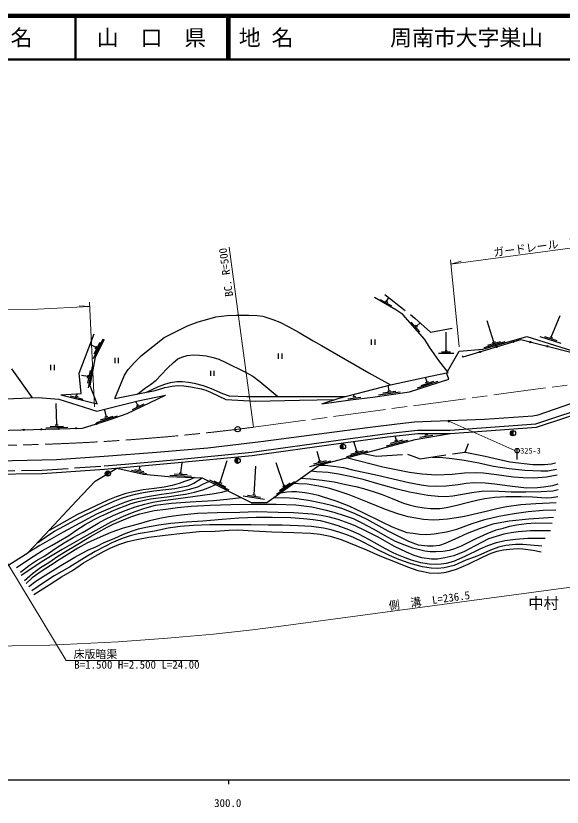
# Model space of a CAD drawing. Units: millimetres at full size, sheet at 1:1000; details may follow other scales. Extents: x 40000 to 680000, y 20000 to 380000.
# Drawn here: x 319337 to 444407, y 198715 to 380000 of the extents above; entities that cross this region are included whole.
import ezdxf
from ezdxf.enums import TextEntityAlignment as Align

# ---------------------------------------------------------------- set-up
doc = ezdxf.new("R2010")
doc.units = ezdxf.units.MM
doc.header["$LTSCALE"] = 1000
doc.linetypes.add('CHAIN', pattern=[18.5, 12, -1.5, 3.5, -1.5])
doc.linetypes.add('DASHED', pattern=[7.5, 6, -1.5])
for name, color, linetype, lineweight in [('M-BGD', 7, 'Continuous', 25), ('M-BMK', 2, 'CHAIN', 13), ('M-BMK-SRVR', 3, 'Continuous', 25), ('M-STR-HTXT', 7, 'Continuous', 13), ('M-STR-STRC', 7, 'Continuous', 25), ('M-TTL', 2, 'Continuous', 140), ('M-TTL-BAND', 7, 'Continuous', 25), ('M-TTL-LINE', 7, 'Continuous', 50)]:
    doc.layers.add(name, color=color, linetype=linetype, lineweight=lineweight)
doc.layers.add('M-BMK-HTXT', color=7, linetype='Continuous')
doc.layers.add('M-TTL-TXT', color=7, linetype='Continuous')
doc.styles.add('ＭＳ ゴシック', font='')
doc.styles.get('ＭＳ ゴシック').set_extended_font_data('MS Gothic')

msp = doc.modelspace()

# ---------------------------------------------------------------- hatches: boundary and pattern name
at = {"layer": 'M-BGD'}
for points in [[(433115, 305272, -0.41421), (433215, 305459, -0.41421), (433402, 305358, -1)], [(436972, 305309, -1), (437263, 305237, -1)], [(425455, 302964, -0.41421), (425556, 303151, -0.41421), (425742, 303050, -1)], [(429285, 304118, -0.41421), (429385, 304305, -0.41421), (429572, 304204, -1)], [(440853, 304340, -1), (441144, 304268, -1)], [(337695, 286499, -1), (337982, 286588, -1)], [(321002, 285152, -0.41421), (321148, 285307, -0.41421), (321302, 285161, -1)], [(325000, 285268, -0.41421), (325146, 285422, -0.41421), (325300, 285276, -1)], [(328999, 285383, -0.41421), (329144, 285537, -0.41421), (329299, 285392, -1)], [(332997, 285498, -0.41421), (333143, 285653, -0.41421), (333297, 285507, -1)], [(433145, 284995), (433145, 283795, -1)], [(394146, 281920), (394310, 280732, -1)], [(370110, 278681), (370110, 277481, -1)], [(340386, 275748), (340386, 274548, -1)]]:
    msp.add_hatch(color=256, dxfattribs=at).paths.add_polyline_path(points)
at = {"layer": 'M-STR-HTXT'}
msp.add_hatch(color=256, dxfattribs=at).paths.add_polyline_path([(418681, 287273, -1), (418242, 287034, -0.41421), (418342, 287373, -0.41421)])

# ---------------------------------------------------------------- linework, layer by layer
at = {"layer": 'M-BGD'}
for p, q in [((404196, 314546), (404725, 315448)), ((402750, 315046), (405338, 313528)), ((403894, 314723), (404498, 314369)), ((428774, 305277), (427209, 310108)), ((441880, 306364), (443980, 311348)), ((409848, 309826), (411850, 307592)), ((410838, 309170), (411306, 308648)), ((411072, 308909), (411901, 309652)), ((414254, 307531), (419211, 308438)), ((417832, 303310), (417832, 307553)), ((439316, 306542), (444085, 305042)), ((440359, 306528), (443221, 305628)), ((441547, 306469), (442214, 306259)), ((337692, 304013), (336351, 304684)), ((337110, 301509), (339347, 305981)), ((337289, 302538), (338631, 305221)), ((400697, 305863), (400697, 304663)), ((401497, 305863), (401497, 304663)), ((426541, 304004), (431343, 305397)), ((427417, 304571), (430299, 305407)), ((428438, 305179), (429111, 305374)), ((337535, 303700), (337849, 304326)), ((416782, 303010), (418882, 303010)), ((417587, 303310), (418077, 303310)), ((341984, 301643), (341984, 300443)), ((342784, 301643), (342784, 300443)), ((379425, 302613), (379425, 301413)), ((380225, 302613), (380225, 301413)), ((416082, 302710), (419582, 302710)), ((323126, 292507), (318408, 299132)), ((327276, 300020), (327276, 298820)), ((328076, 300020), (328076, 298820)), ((335960, 294786), (336886, 299699)), ((335833, 297354), (334359, 297631)), ((335769, 297010), (335898, 297698)), ((335851, 295824), (336406, 298772)), ((363872, 298710), (363872, 297510)), ((364672, 298710), (364672, 297510)), ((411280, 294755), (416035, 296303)), ((412138, 295350), (414991, 296278)), ((413472, 296100), (413119, 297184)), ((413139, 295991), (413805, 296208)), ((402380, 293162), (407332, 293852)), ((403329, 293597), (406301, 294011)), ((404427, 294053), (405120, 294150)), ((404774, 294101), (404602, 295328)), ((331749, 292938), (334660, 292214)), ((332937, 292952), (333616, 292783)), ((333277, 292868), (333413, 293417)), ((395363, 292272), (398340, 292641)), ((396467, 292711), (397162, 292797)), ((396814, 292754), (396748, 293286)), ((328704, 286275), (328562, 291187)), ((346018, 289845), (348728, 291132)), ((347244, 290760), (346821, 291651)), ((346928, 290610), (347561, 290910)), ((337849, 286861), (342627, 288333)), ((338716, 287442), (341583, 288325)), ((340061, 288170), (339640, 289874)), ((339727, 288067), (340396, 288273)), ((326222, 285603), (331220, 285747)), ((327213, 285932), (330212, 286018)), ((328354, 286265), (329054, 286285)), ((433145, 284995), (433145, 283795)), ((404216, 281518), (409044, 282820)), ((405103, 282068), (408000, 282849)), ((406136, 282657), (406812, 282839)), ((406474, 282748), (406197, 283775)), ((411851, 283466), (414808, 283972)), ((412933, 283955), (413623, 284074)), ((413278, 284015), (413223, 284341)), ((394146, 281920), (394310, 280732)), ((397365, 280294), (396745, 282509)), ((422166, 280074), (422965, 281997)), ((388900, 278012), (388307, 280214)), ((395107, 279064), (399935, 280365)), ((395995, 279614), (398891, 280394)), ((397027, 280203), (397703, 280385)), ((357077, 275275), (357423, 277573)), ((366150, 273072), (367714, 278106)), ((370110, 278681), (370110, 277481)), ((380710, 272380), (378917, 277587)), ((386643, 276783), (391470, 278084)), ((387530, 277332), (390427, 278113)), ((388563, 277921), (389238, 278104)), ((340386, 275748), (340386, 274548)), ((345833, 275935), (349250, 275180)), ((346581, 276077), (348631, 275624)), ((347432, 276196), (347910, 276090)), ((347671, 276143), (347833, 276876)), ((373910, 270252), (374313, 276822)), ((354553, 274783), (359549, 274568)), ((355565, 275040), (358563, 274911)), ((356727, 275290), (357427, 275260)), ((363649, 273667), (368109, 271407)), ((364677, 273482), (367353, 272126)), ((365838, 273230), (366462, 272914)), ((379024, 270439), (383094, 273343)), ((379664, 271264), (382105, 273007)), ((380425, 272176), (380995, 272583)), ((372381, 270199), (375342, 269714)), ((373565, 270309), (374255, 270196)), ((371346, 270064), (376280, 269256))]:
    msp.add_line(p, q, dxfattribs=at)
for points in [[(418184, 298506), (420814, 303143), (426260, 303610), (436337, 306535), (446524, 303332), (451114, 302073), (458532, 303865), (462449, 306189), (465620, 307448), (465848, 318339)], [(418337, 298310), (416188, 301070), (414010, 304100), (412992, 305868), (407894, 311556), (406302, 312615), (401483, 315441)], [(342030, 292344), (344181, 297696), (345059, 298963), (346518, 300591), (348116, 302219), (353320, 306337), (358646, 308969), (361082, 309936), (363282, 310539), (365100, 311006), (367709, 311364), (369846, 311450), (372668, 311450), (374605, 311357), (375857, 311198), (378175, 310417), (379751, 309788), (381803, 308752), (384194, 307421), (387409, 305538), (389326, 304490), (400182, 298215), (405123, 295464)], [(329641, 293153), (334277, 293478), (333858, 298162), (337235, 307117)], [(421769, 301853), (434931, 305819), (452087, 301535), (458777, 303730), (465412, 307016)], [(329641, 293153), (337985, 291078), (336353, 295249), (337584, 301786), (339660, 305936)], [(347205, 293364), (348780, 294596), (350160, 295533), (351467, 296573), (352630, 297722), (354067, 299267), (355400, 300612), (356454, 301395), (357303, 301797), (358588, 302165), (360041, 302330), (361405, 302277), (362900, 302100), (364501, 301731), (365772, 301316), (367221, 300671), (371907, 298359), (373585, 297473), (375186, 296235), (379339, 292827)], [(389378, 291106), (393361, 292406), (405123, 295464), (414238, 297425), (418337, 298310)], [(389378, 291106), (395978, 292046), (401094, 292679), (409453, 293845), (418425, 296765), (417931, 298222)], [(349232, 293773), (351871, 295008), (353437, 295643), (354707, 296020), (356198, 296199), (357403, 296199), (358835, 296097), (360171, 295839), (362205, 295313), (364046, 294611), (366612, 293448), (368187, 292928), (372206, 292830), (378200, 292830), (394823, 292786)], [(251091, 294543), (267649, 286371), (295779, 285088), (314883, 284976), (334598, 285545), (337839, 286543)], [(313128, 274982), (325339, 275182), (339653, 276129), (355638, 277566), (373430, 279293), (393215, 282017), (404412, 283578), (411345, 284341), (418739, 284341), (438519, 285760), (452162, 290306), (468654, 292710), (474318, 293096), (489763, 293873), (494590, 293931), (501037, 293545), (508984, 292619), (519978, 290981), (531470, 288772), (536052, 288409), (539512, 288308), (543392, 288420), (545376, 288430), (549821, 288036)], [(342030, 292344), (347708, 293463), (351239, 294182), (353469, 294867), (355120, 295170), (356310, 295285), (357822, 295224), (359431, 295045), (361728, 294583), (362818, 294243), (363888, 293824), (367431, 292092), (374188, 291757), (384304, 291987), (392369, 292082)], [(344358, 277305), (355568, 278313), (373343, 280038), (393112, 282759), (404319, 284323), (411304, 285091), (418712, 285091), (438371, 286501), (451988, 291039), (468574, 293456), (474273, 293845), (489739, 294623), (494608, 294681), (501102, 294293), (509083, 293363), (520104, 291720), (531571, 289516), (536092, 289158), (539512, 289059), (543380, 289170), (545407, 289180), (549888, 288783)], [(169300, 284128), (190947, 283131), (227459, 281445), (275646, 279124), (292415, 278289), (303066, 278056), (315141, 278083), (328617, 278336), (339578, 279139), (351505, 280017), (363306, 281023), (375394, 282457), (399857, 285698), (406609, 286559), (410592, 287005), (414395, 287147), (426661, 287639), (437688, 288350), (438944, 288583), (451855, 293065)], [(313083, 292120), (324483, 292559), (329167, 292217), (337882, 289439), (347316, 291774), (353621, 293123)], [(337839, 286543), (340738, 287437), (344795, 288932), (353621, 293123)], [(313509, 251620), (322077, 256966), (325993, 261079), (333257, 268869), (337461, 273392), (342437, 276379), (348567, 275024), (354286, 274495), (362008, 274162), (373227, 268477), (376791, 268477), (388813, 277057), (410793, 282980), (418739, 284341)], [(422166, 280074), (426811, 279158), (432409, 277829), (437709, 277242), (440330, 277220), (441932, 277370), (442883, 277590)], [(443271, 274789), (440809, 274326), (437930, 274103), (435503, 274144), (433274, 274293), (429350, 274830), (426369, 275220), (424742, 275318), (422056, 275220), (419220, 274919), (415644, 274782), (412308, 274993), (409435, 275383), (403334, 276597), (395001, 278724)], [(414642, 278915), (417116, 278826), (419234, 278614), (421993, 278210), (425294, 277571), (428652, 276834), (432264, 276269), (435871, 275897), (439495, 275778), (441104, 275778), (443144, 276158)], [(443523, 271393), (442260, 271082), (439577, 270950), (436120, 270868), (432764, 270892), (428551, 271073), (425947, 270998), (423764, 270752), (421604, 270334), (419404, 269931), (417754, 269825), (415990, 269874), (413640, 270145), (409493, 270850), (406630, 271548), (402752, 272657), (398877, 273806), (395912, 274463), (393171, 275020), (390849, 275390), (388163, 275571), (386850, 275656)], [(388813, 277057), (390103, 277039), (392032, 276860), (394365, 276512), (396397, 276025), (402138, 274789), (409298, 273102), (412129, 272545), (413768, 272323), (415623, 272241), (417835, 272323), (420593, 272635), (422447, 272962), (424184, 273061), (426748, 273012), (429010, 272758), (432963, 272223), (436342, 271852), (438764, 271926), (440159, 272107), (442235, 272410), (443523, 272771)], [(324294, 259294), (326699, 260985), (328203, 261958), (329304, 262558), (330489, 263195), (332715, 264424), (334585, 265376), (337250, 266667), (339271, 267702), (341962, 268892), (343495, 269473), (344979, 269962), (346715, 270409), (348543, 270804), (350939, 271184), (352969, 271429), (355751, 271733), (357529, 272087), (358792, 272365), (360081, 272920), (362008, 274162)], [(360207, 274240), (359314, 273813), (357958, 273308), (356694, 272887), (355119, 272407), (353263, 272018), (351056, 271723), (348517, 271377), (346546, 271023), (344531, 270567), (342324, 269810), (340418, 269008), (337678, 267777), (333278, 265670), (326934, 262088)], [(384600, 274050), (386769, 273945), (389501, 273649), (392234, 273223), (394879, 272623), (397160, 272172), (398916, 271729), (401388, 270948), (403169, 270325), (405479, 269405), (408090, 268395), (409345, 267977), (410896, 267567), (412794, 267287), (414295, 267132), (416423, 267148), (417949, 267329), (420323, 267870), (422984, 268585), (425160, 269102), (426670, 269414), (429025, 269750), (431597, 269915), (435052, 269849), (437584, 269775), (440718, 269545), (441941, 269660), (443442, 269849)], [(319508, 253631), (323315, 256133), (325458, 257490), (327660, 258765), (329136, 259566), (331451, 260939), (333105, 262112), (335234, 263441), (337299, 264645), (338770, 265371), (340150, 265974), (341319, 266525), (342739, 267126), (344371, 267779), (345766, 268263), (347430, 268765), (348700, 269083), (350162, 269342), (352021, 269610), (353975, 269818), (356509, 270153), (358205, 270454), (360212, 270864), (362133, 271441), (363353, 271841), (365084, 272604)], [(363608, 273352), (362088, 272597), (360929, 272043), (359020, 271455), (357525, 271069), (354953, 270682), (352691, 270337), (349960, 269891), (347514, 269437), (346034, 269101), (344220, 268480), (341530, 267445), (337832, 265857), (333973, 263747), (330165, 261713), (324804, 258671), (322077, 256966)], [(442998, 268462), (438395, 268232), (434970, 267976), (431680, 267509), (429453, 267073), (426975, 266475), (424058, 265769), (422039, 265334), (420193, 264998), (418188, 264677), (416276, 264538), (414857, 264464), (412638, 264612), (409176, 265211), (406783, 265885), (403928, 266877), (399814, 268568), (395622, 270256), (393354, 271020), (391231, 271687), (388725, 272246), (386022, 272689), (384033, 272813), (382918, 272849)], [(320390, 252574), (322434, 254137), (324050, 255202), (325970, 256326), (328459, 258013), (330388, 259264), (332487, 260509), (334746, 261692), (338201, 263750), (339742, 264581), (341603, 265553), (343252, 266229), (344563, 266745), (346631, 267509), (348839, 268134), (350691, 268557), (352996, 269007), (355973, 269345), (360376, 269972), (364261, 270497), (366502, 270902), (367805, 271224)], [(379908, 270702), (381393, 270955), (382544, 271005), (383604, 271005), (385493, 270816), (387235, 270479), (388525, 270175), (389487, 269912), (392557, 268867), (395580, 267717), (398606, 266302), (402949, 264189), (405457, 262972), (406624, 262496), (407832, 262052), (408859, 261674), (410280, 261453), (411853, 261279), (413439, 261197), (415098, 261337), (417956, 261814), (420314, 262430), (423809, 263688), (426695, 264625), (429927, 265398), (433446, 266023), (436626, 266417), (440089, 266738), (442932, 266845)], [(370994, 269609), (367644, 269189), (364583, 268864), (359269, 268579), (354985, 268294), (351260, 267793), (348791, 267141), (346597, 266410), (344075, 265393), (341092, 263970), (338302, 262467), (334208, 260162), (329940, 257750), (325738, 255256), (320577, 251763)], [(442413, 265056), (436742, 264697), (432299, 264245), (428549, 263543), (425645, 262535), (422689, 261422), (420688, 260468), (417649, 259090), (416338, 258692), (414880, 258494), (413555, 258520), (411515, 258745), (409342, 259593), (404565, 261940), (399765, 264591), (397036, 265889), (394170, 267057), (391891, 267773), (389678, 268302), (386360, 268992), (383114, 269389), (380875, 269562), (378279, 269539)], [(321336, 250679), (323151, 252277), (324979, 253590), (326889, 254782), (328979, 256215), (331066, 257540), (332797, 258532), (336447, 260706), (338305, 261765), (340240, 262836), (341639, 263573), (343966, 264567), (345654, 265229), (347735, 265883), (349389, 266324), (350992, 266646), (353650, 267020), (356322, 267368), (359448, 267639), (363802, 267903), (368589, 268022), (373174, 268141), (378945, 268158), (383417, 268005), (387107, 267522), (390079, 266850), (392114, 266324), (394720, 265467), (396578, 264814), (398564, 263880), (401127, 262497), (404505, 260596), (406170, 259688), (408275, 258822), (410142, 258143), (411448, 257787), (412935, 257422), (414224, 257286), (415462, 257252), (417099, 257329), (418629, 257592), (419834, 257949), (421352, 258576), (424757, 260290), (427245, 261402), (429334, 262218), (430895, 262633), (432439, 263066), (433948, 263388), (436217, 263711), (438329, 263838), (442154, 263804)], [(441738, 262054), (437147, 262000), (434349, 261823), (432760, 261552), (431048, 261253), (429266, 260721), (427514, 260164), (426223, 259513), (424319, 258505), (422059, 257288), (419583, 256258), (417540, 255799), (415873, 255553), (414529, 255544), (412314, 255859), (410554, 256386), (408749, 257128), (406052, 258412), (402281, 260540), (399412, 262030), (397037, 263188), (395633, 263732), (393113, 264634), (391165, 265153), (389266, 265544), (387267, 265817), (382902, 266123), (379395, 266216), (374450, 266395), (370611, 266250), (365429, 266131), (360901, 265953), (357207, 265620), (354288, 265228), (352306, 264820), (349973, 264292), (347359, 263569), (343878, 262598), (341104, 261628), (338636, 260564), (335734, 259245), (333504, 258053), (331088, 256557), (329259, 255390), (327275, 254097), (325139, 252692), (323063, 251220), (321668, 249971)], [(322340, 249299), (323947, 250481), (325563, 251552), (327803, 252957), (329657, 254079), (331299, 255091), (332806, 255993), (334339, 256802), (335959, 257639), (337654, 258379), (339735, 259421), (341832, 260265), (343998, 261237), (345846, 261952), (347440, 262498), (349092, 262881), (352076, 263384), (354838, 263802), (358433, 264057), (362150, 264338), (366590, 264688), (370392, 264994), (374386, 265165), (378036, 265148), (382312, 265088), (385170, 264883), (387384, 264644), (388994, 264397), (390740, 263946), (393077, 263255), (395521, 262344), (397747, 261363), (400057, 260136), (403901, 258006), (405512, 257162), (406509, 256702), (408419, 255909), (409824, 255381), (411938, 254785), (413029, 254598), (413991, 254436), (415345, 254419), (416745, 254436), (417954, 254632), (419632, 255100), (422225, 256225), (425635, 257896), (427356, 258679), (429377, 259328), (431268, 259830), (433689, 260103), (436526, 260341), (440494, 260350)], [(439736, 258484), (437181, 258731), (435384, 258867), (433714, 258910), (431488, 258687), (429800, 258244), (427978, 257580), (425088, 256318), (422369, 255287), (419659, 254111), (417390, 253532), (415909, 253395), (414452, 253438), (412459, 253770), (409849, 254469), (407019, 255484), (404898, 256395), (401873, 257793), (398975, 259336), (396503, 260538), (394893, 261194), (393315, 261680), (391535, 262242), (389764, 262608), (387060, 263008), (384003, 263128), (380336, 263349), (377138, 263323), (373244, 263391), (367823, 263426), (363767, 263408), (359992, 263271), (356958, 262981), (354231, 262632), (351111, 261976), (347362, 261345), (345537, 260910), (343671, 260262), (341346, 259292), (339862, 258516), (337502, 257323), (335074, 255815), (331621, 253710), (328118, 251682), (325910, 250292), (323023, 248274)], [(323423, 247414), (326966, 249687), (329781, 251495), (332276, 252959), (334827, 254674), (337495, 256191), (339532, 257367), (340894, 258066), (342930, 258857), (344993, 259566), (347037, 260008), (349801, 260589), (353548, 261014), (357573, 261518), (361306, 261841), (364976, 261943), (368201, 262139), (370143, 262259), (373759, 262011), (377923, 261764), (382952, 261628), (386882, 261466), (388995, 261236), (391328, 260793), (393798, 260052), (397151, 258653), (399612, 257657), (402632, 256318), (406153, 254886), (408983, 253770), (411403, 252910), (412570, 252680), (413984, 252433), (416207, 252356), (417885, 252518), (420180, 253243), (422897, 254350), (426317, 256098), (428151, 256882), (429565, 257341), (430970, 257665), (432359, 257835), (434190, 257937), (435433, 257895), (437745, 257588), (439568, 257196)]]:
    msp.add_lwpolyline(points, dxfattribs=at)
at = {"layer": 'M-BGD', "linetype": 'DASHED'}
for points in [[(403789, 316186), (410663, 310769), (414254, 307531)], [(398872, 279768), (401866, 279118), (409005, 279565), (411872, 278488), (422166, 280074)], [(313116, 275732), (325308, 275931), (339595, 276877), (344358, 277305)]]:
    msp.add_lwpolyline(points, dxfattribs=at)
at = {"layer": 'M-BGD'}
for centre, radius in [((433259, 305315), 150), ((437117, 305273), 150), ((425599, 303007), 150), ((429429, 304161), 150), ((440998, 304304), 150), ((337839, 286543), 150), ((321152, 285157), 150), ((325150, 285272), 150), ((329149, 285387), 150), ((333147, 285503), 150), ((433145, 284395), 600), ((394228, 281326), 600), ((370110, 278081), 600), ((340386, 275148), 600)]:
    msp.add_circle(centre, radius, dxfattribs=at)
msp.add_arc((421726, 301997), 150, 106.76734, 286.76734, dxfattribs=at)
at = {"layer": 'M-BMK'}
msp.add_line((373724, 285749), (476772, 299614), dxfattribs=at)
msp.add_arc((309183, 781566), 500000, 267.6909, 277.41652, dxfattribs=at)
at = {"layer": 'M-BMK-SRVR'}
msp.add_circle((370122, 285293), 600, dxfattribs=at)
at = {"layer": 'M-STR-HTXT'}
for p, q in [((418929, 323110), (463492, 329106)), ((373724, 285749), (368137, 327000)), ((420813, 304176), (418830, 324106)), ((418929, 323110), (421293, 323773)), ((337364, 290398), (336234, 314373)), ((336281, 313374), (333837, 313601)), ((418461, 287154), (433607, 280386))]:
    msp.add_line(p, q, dxfattribs=at)
for points in [[(251708, 314806), (290406, 312942), (294752, 312788), (299476, 312666), (303476, 312600), (310135, 312567), (317191, 312634), (324324, 312810), (336281, 313374)], [(309860, 267000), (330874, 232348), (361059, 232348)], [(313396, 235594), (318509, 235643), (327087, 235855), (342785, 236595), (354031, 237407), (364602, 238382), (373548, 239371), (379475, 240108), (481004, 253769), (486371, 254057), (490873, 254139), (496601, 254049), (501652, 253768), (509319, 253078), (519599, 251953), (524636, 251321), (544751, 248629)]]:
    msp.add_lwpolyline(points, dxfattribs=at)
msp.add_circle((418461, 287154), 250, dxfattribs=at)
at = {"layer": 'M-STR-STRC'}
msp.add_line((434107, 278386), (434107, 280886), dxfattribs=at)
msp.add_circle((434107, 280386), 500, dxfattribs=at)
at = {"layer": 'M-TTL'}
msp.add_line((680000, 380000), (40000, 380000), dxfattribs=at)
at = {"layer": 'M-TTL-BAND'}
for p, q in [((40000, 205000), (579000, 205000)), ((368000, 205000), (368000, 204000))]:
    msp.add_line(p, q, dxfattribs=at)
at = {"layer": 'M-TTL-LINE'}
for p, q in [((333000, 380000), (333000, 370000)), ((367750, 380000), (367750, 370000)), ((368250, 380000), (368250, 370000)), ((40000, 370000), (680000, 370000))]:
    msp.add_line(p, q, dxfattribs=at)

# ---------------------------------------------------------------- texts
at = {"layer": 'M-BMK-HTXT', "style": 'ＭＳ ゴシック'}
msp.add_text('中村', height=2566, dxfattribs=at).set_placement((440169, 245422), align=Align.MIDDLE_CENTER)
at = {"layer": 'M-STR-HTXT', "style": 'ＭＳ ゴシック'}
for s, p in [('ガードレール\u3000L=64.0', (441231, 325955)), ('側\u3000溝\u3000L=236.5', (414193, 244623))]:
    msp.add_text(s, height=1833, rotation=7.663, dxfattribs=at).set_placement(p, align=Align.BOTTOM_CENTER)
msp.add_text('BC. R=500', height=1833, rotation=97.713, dxfattribs=at).set_placement((368137, 327000), align=Align.BOTTOM_RIGHT)
msp.add_text('床版暗渠\u3000\u3000\u3000\u3000\u3000\u3000\u3000', height=1833, dxfattribs=at).set_placement((332559, 232297), align=Align.BOTTOM_LEFT)
msp.add_text('B=1.500 H=2.500 L=24.00', height=1833, dxfattribs=at).set_placement((332716, 232277), align=Align.TOP_LEFT)
at = {"layer": 'M-STR-STRC', "style": 'ＭＳ ゴシック'}
msp.add_text('325-3', height=1320, dxfattribs=at).set_placement((434807, 280386), align=Align.MIDDLE_LEFT)
at = {"layer": 'M-TTL-BAND', "style": 'ＭＳ ゴシック'}
msp.add_text('300.0', height=1833, dxfattribs=at).set_placement((367844, 198195), align=Align.BOTTOM_CENTER)
at = {"layer": 'M-TTL-TXT', "style": 'ＭＳ ゴシック'}
for s, p in [('県\u3000名', (315625, 375000)), ('山\u3000口\u3000県', (350375, 375000))]:
    msp.add_text(s, height=3666, dxfattribs=at).set_placement(p, align=Align.MIDDLE_CENTER)
for s, p in [('地 名', (370380, 375000)), ('周南市大字巣山', (405024, 375000))]:
    msp.add_text(s, height=3666, dxfattribs=at).set_placement(p, align=Align.MIDDLE_LEFT)

doc.saveas('drawing.dxf')
